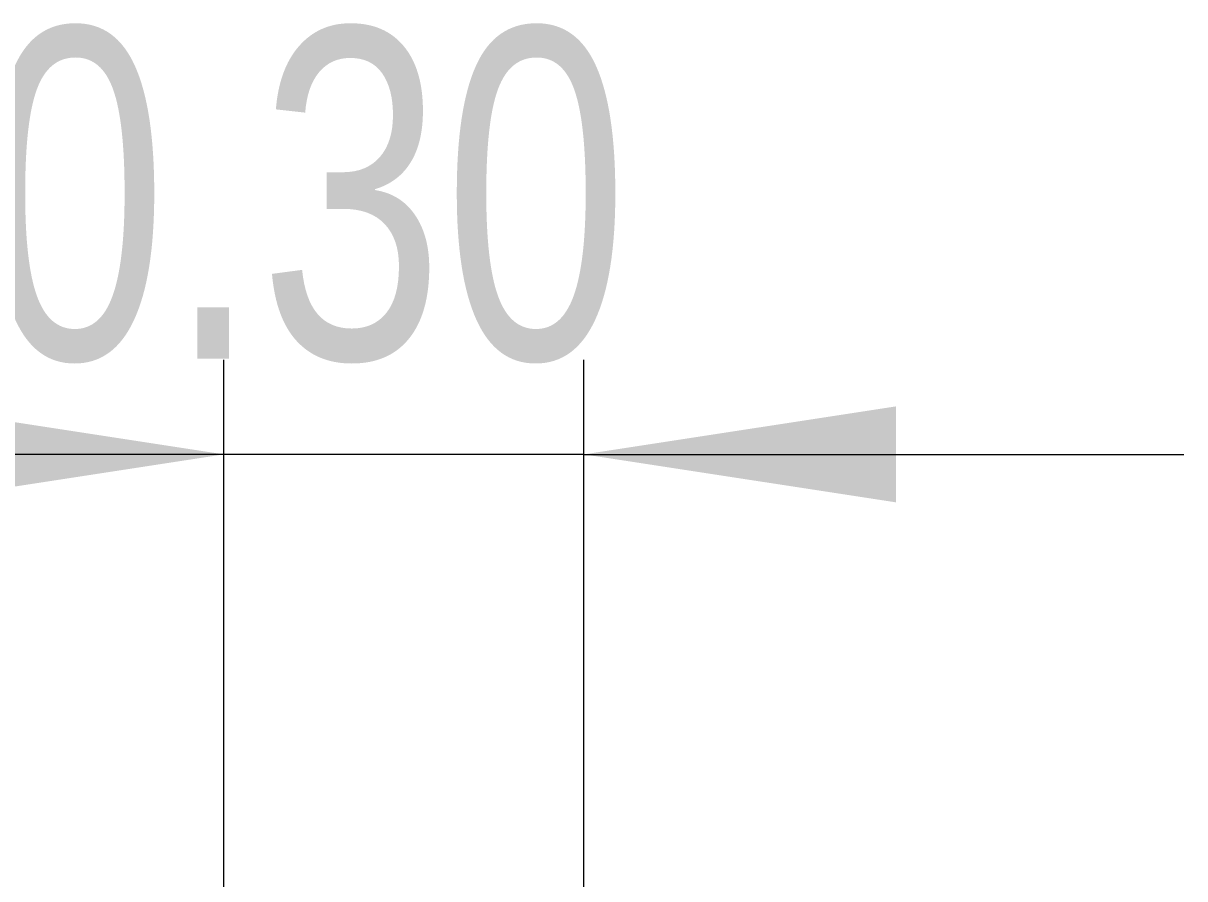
# Paper-space layout 'Sheet2' of a CAD drawing. Header units: inches. Extents: x 0 to 16.3, y 0 to 11.5.
# Drawn here: x 4.6729 to 5.1568, y 2.3153 to 2.6718 of the extents above; entities that cross this region are included whole.
import ezdxf

# ---------------------------------------------------------------- set-up
doc = ezdxf.new("R2010")
doc.units = ezdxf.units.IN
doc.header["$MEASUREMENT"] = 0
doc.styles.add('SLDTEXTSTYLE0', font='TXT', dxfattribs={"width": 0.75})
doc.dimstyles.new('SLDDIMSTYLE5', dxfattribs={"dimtxt": 0.137795, "dimasz": 0.13, "dimexe": 0, "dimexo": 0.0625, "dimgap": 0.034449, "dimtad": 1, "dimlfac": 2, "dimrnd": 1e-09, "dimdsep": 46, "dimtxsty": 'SLDTEXTSTYLE0', "dimsah": 1, "dimcen": 0.09, "dimadec": 0, "dimazin": 2, "dimtfac": 1, "dimtmove": 0, "dimatfit": 0, "dimfxl": 1, "dimfrac": 2, "dimtolj": 1, "dimtzin": 12, "dimarcsym": 0})
doc.dimstyles.new('SLDDIMSTYLE6', dxfattribs={"dimtxt": 0.137795, "dimasz": 0.13, "dimexe": 0, "dimexo": 0.0625, "dimgap": 0.034449, "dimtad": 1, "dimlfac": 2, "dimrnd": 1e-09, "dimzin": 0, "dimdsep": 46, "dimtxsty": 'SLDTEXTSTYLE0', "dimsah": 1, "dimcen": 0.09, "dimadec": 0, "dimazin": 0, "dimtfac": 1, "dimtmove": 0, "dimatfit": 0, "dimfxl": 1, "dimfrac": 2, "dimtolj": 1, "dimtzin": 12, "dimarcsym": 0})

# ---------------------------------------------------------------- blocks, each defined once
blk = doc.blocks.new('_D_6')
at = {"color": 7, "linetype": 'Continuous', "lineweight": 0}
for p, q in [((6.84019, 2.10393), (6.84019, 2.49663)), ((4.94586, 2.10393), (6.87956, 2.10393)), ((6.84019, 1.9706), (6.84019, 2.10393)), ((6.48586, 1.9706), (6.87956, 1.9706)), ((6.84019, 1.9706), (6.84019, 1.7206))]:
    blk.add_line(p, q, dxfattribs=at)
at = {"color": 7, "linetype": 'Continuous', "lineweight": 18}
for points in [[(6.84019, 2.10393), (6.86019, 2.23393), (6.82019, 2.23393)], [(6.84019, 1.9706), (6.82019, 1.8406), (6.86019, 1.8406)]]:
    blk.add_solid(points, dxfattribs=at)
at = {"color": 7, "linetype": 'Continuous', "lineweight": 18, "insert": (6.66256, 2.14027), "char_height": 0.137795, "attachment_point": 1, "rotation": 90, "style": 'SLDTEXTSTYLE0'}
blk.add_mtext('0.27', dxfattribs=at)
blk = doc.blocks.new('_D_7')
at = {"color": 7, "linetype": 'Continuous', "lineweight": 0}
for p, q in [((2.73472, 2.10393), (2.73472, 2.49663)), ((4.71712, 2.10393), (2.69535, 2.10393)), ((2.73472, 2.10393), (2.73472, 2.03727)), ((4.71712, 2.03727), (2.69535, 2.03727)), ((2.73472, 2.03727), (2.73472, 1.78727))]:
    blk.add_line(p, q, dxfattribs=at)
at = {"color": 7, "linetype": 'Continuous', "lineweight": 18}
for points in [[(2.73472, 2.10393), (2.75472, 2.23393), (2.71472, 2.23393)], [(2.73472, 2.03727), (2.71472, 1.90727), (2.75472, 1.90727)]]:
    blk.add_solid(points, dxfattribs=at)
at = {"color": 7, "linetype": 'Continuous', "lineweight": 18, "insert": (2.55709, 2.14027), "char_height": 0.137795, "attachment_point": 1, "rotation": 90, "style": 'SLDTEXTSTYLE0'}
blk.add_mtext('0.13', dxfattribs=at)
blk = doc.blocks.new('_D_9')
at = {"color": 7, "linetype": 'Continuous', "lineweight": 0}
for p, q in [((4.75649, 2.1433), (4.75649, 2.53152)), ((4.90649, 2.1433), (4.90649, 2.53152)), ((4.75649, 2.49215), (4.50649, 2.49215)), ((4.90649, 2.49215), (4.75649, 2.49215)), ((4.90649, 2.49215), (5.15649, 2.49215))]:
    blk.add_line(p, q, dxfattribs=at)
at = {"color": 7, "linetype": 'Continuous', "lineweight": 18}
for points in [[(4.75649, 2.49215), (4.62649, 2.51215), (4.62649, 2.47215)], [(4.90649, 2.49215), (5.03649, 2.47215), (5.03649, 2.51215)]]:
    blk.add_solid(points, dxfattribs=at)
at = {"color": 7, "linetype": 'Continuous', "lineweight": 18, "insert": (4.65599, 2.66977), "char_height": 0.137795, "attachment_point": 1, "style": 'SLDTEXTSTYLE0'}
blk.add_mtext('0.30', dxfattribs=at)

psp = doc.layouts.new('Sheet2')

# ---------------------------------------------------------------- dimensions: what is measured, and where the dimension line sits
at = {"color": 7, "linetype": 'Continuous', "lineweight": 18}
dim = psp.add_linear_dim(base=(4.756485, 2.492147), p1=(4.906485, 2.103934), p2=(4.756485, 2.103934), dimstyle='SLDDIMSTYLE6', dxfattribs=at)
dim.commit()
dim.dimension.update_dxf_attribs({"geometry": '_D_9', "text_midpoint": (4.834163, 2.492147), "dimtype": 160})
for base, p1, p2, picture, middle in [((2.73472, 2.037268), (4.756485, 2.103934), (4.756485, 2.037268), '_D_7', (2.73472, 2.31845)), ((6.840186, 2.103934), (6.446485, 1.970601), (4.906485, 2.103934), '_D_6', (6.840186, 2.31845))]:
    dim = psp.add_linear_dim(base=base, p1=p1, p2=p2, angle=90, dimstyle='SLDDIMSTYLE5', dxfattribs=at)
    dim.commit()
    dim.dimension.update_dxf_attribs({"geometry": picture, "text_midpoint": middle, "dimtype": 160})

doc.saveas('drawing.dxf')
